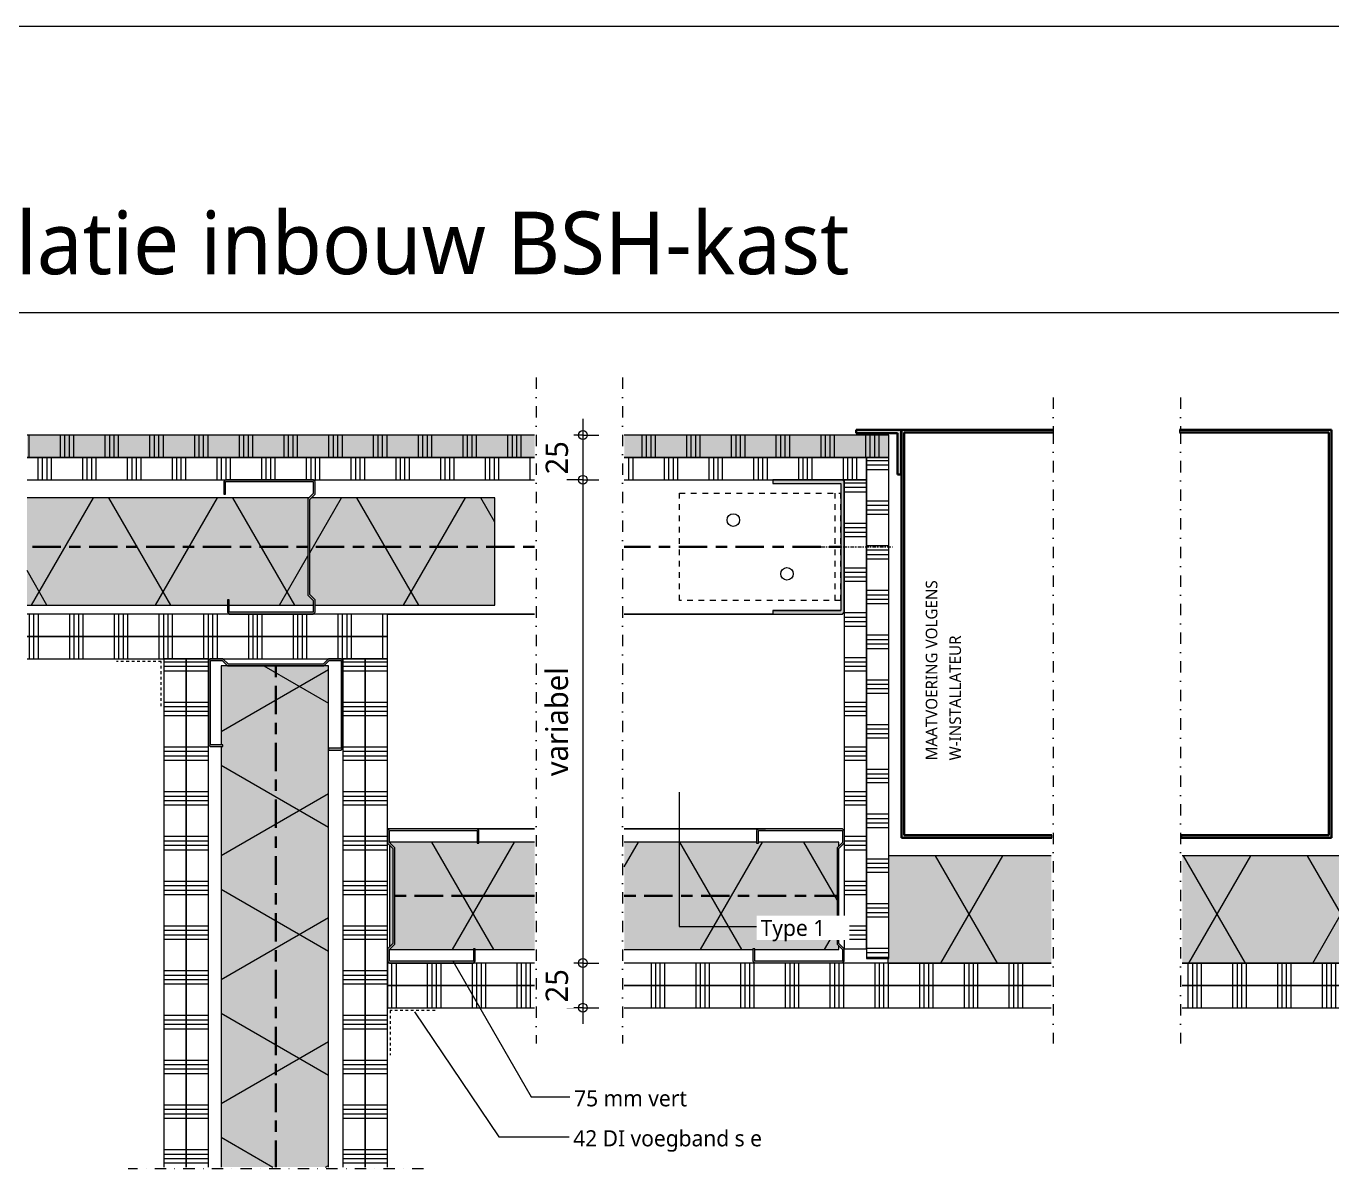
# Model space of a CAD drawing. Header units: millimetres. Extents: x -617 to 12931, y -7813 to -1363.
# Drawn here: x 11667 to 12396, y -2002 to -1363 of the extents above; entities that cross this region are included whole.
import ezdxf

# ---------------------------------------------------------------- set-up
doc = ezdxf.new("R2010")
doc.units = ezdxf.units.MM
for name, pattern in [('Center', [31.75, 6.35, -4.7625, 15.875, -4.7625]), ('Dash', [6.35, 3.175, -3.175]), ('Dash dot', [15.875, 6.35, -4.7625, 0, -4.7625]), ('Streep 1_5', [3, 1.5, -1.5]), ('Streep-stip _ detail', [4, 2, -1, 0, -1])]:
    doc.linetypes.add(name, pattern=pattern)
for name, color, linetype, lineweight in [('A-ANNO-DIMS', 211, 'Continuous', 13), ('A-ANNO-DIMS-5', 211, 'Continuous', 13), ('A-ANNO-IDEN', 131, 'Continuous', 18), ('A-DETL', 90, 'Continuous', 13), ('A-DETL-CNTR', 5, 'Center', 35), ('A-DETL-GENF', 92, 'Continuous', 18), ('A-DETL-MBND', 5, 'Continuous', 25), ('A-DETL-THIN', 151, 'Continuous', 18), ('G-ANNO-TEXT', 231, 'Continuous', 13)]:
    doc.layers.add(name, color=color, linetype=linetype, lineweight=lineweight)
doc.styles.add('Segoe UI_2', font='segoeui.ttf', dxfattribs={"height": 9})
doc.styles.add('Segoe UI_3', font='segoeui.ttf', dxfattribs={"height": 12.5})
doc.styles.add('Segoe UI_6', font='segoeui.ttf', dxfattribs={"height": 35})
doc.styles.add('Segoe UI_7', font='segoeui.ttf', dxfattribs={"height": 6.5})
doc.dimstyles.new('2_5_mm', dxfattribs={"dimscale": 304.8, "dimtxt": 13.092049, "dimasz": 0.016404, "dimexe": 0.029528, "dimexo": 0.0625, "dimgap": 0.014764, "dimtad": 1, "dimdec": 0, "dimzin": 0, "dimdsep": 46, "dimtxsty": 'Segoe UI_3', "dimblk1": 'DOTBLANK', "dimblk2": 'DOTBLANK', "dimsah": 1, "dimcen": 0.09, "dimdle": 0.029528, "dimazin": 0, "dimtfac": 1, "dimtdec": 4, "dimtix": 1, "dimtmove": 0, "dimatfit": 3, "dimfxl": 0.029528, "dimfxlon": 1, "dimtvp": 1, "dimtfill": 1, "dimtolj": 1, "dimtzin": 0, "dimarcsym": 2})
pattern_1 = [(60, (0, 60.8), (-51.962, 30), []), (120, (0, 60.8), (-51.962, -30), [])]

# ---------------------------------------------------------------- blocks, each defined once
blk = doc.blocks.new('42 isolatie - Type 1-3760031-22_1 Principedetails metalstud')
at = {"layer": 'A-DETL-GENF'}
h = blk.add_hatch(color=256, dxfattribs=at)
h.paths.add_polyline_path([(262.78, 0.8), (262.78, 60.8), (160.26, 60.8), (159.26, 59.8), (159.26, 6.8), (162.26, 3.8), (162.26, 0.8), (185.4, 0.8)])
h.paths.add_polyline_path([(159.26, 0.8), (161.26, 0.8), (161.26, 3.39), (158.26, 6.39), (158.26, 60.21), (158.85, 60.8), (1.28, 60.8), (1.28, 0.8), (113.26, 0.8), (113.26, 3.8), (114.26, 3.8), (114.26, 0.8), (158.26, 0.8)])
at = {"layer": 'A-DETL-GENF', "lineweight": 13}
h = blk.add_hatch(dxfattribs=at)
h.set_pattern_fill('FP_1', color=256, style=0, pattern_type=2)
h.set_pattern_definition(pattern_1)
h.paths.add_polyline_path([(262.78, 0.8), (262.78, 60.8), (160.26, 60.8), (159.26, 59.8), (159.26, 6.8), (162.26, 3.8), (162.26, 0.8), (185.4, 0.8)])
h.paths.add_polyline_path([(159.26, 0.8), (161.26, 0.8), (161.26, 3.39), (158.26, 6.39), (158.26, 60.21), (158.85, 60.8), (1.28, 60.8), (1.28, 0.8), (113.26, 0.8), (113.26, 3.8), (114.26, 3.8), (114.26, 0.8), (158.26, 0.8)])
at = {"layer": 'A-DETL-GENF'}
for p, q in [((158.85, 60.8), (1.28, 60.8)), ((158.85, 60.8), (1.28, 60.8)), ((262.78, 60.8), (160.26, 60.8)), ((262.78, 60.8), (160.26, 60.8)), ((262.78, 0.8), (262.78, 60.8)), ((262.78, 0.8), (262.78, 60.8)), ((1.28, 0.8), (113.26, 0.8)), ((1.28, 0.8), (113.26, 0.8)), ((114.26, 0.8), (161.26, 0.8)), ((114.26, 0.8), (161.26, 0.8)), ((162.26, 0.8), (262.78, 0.8)), ((162.26, 0.8), (262.78, 0.8))]:
    blk.add_line(p, q, dxfattribs=at)
blk = doc.blocks.new('42 isolatie - Type 1-3760032-22_1 Principedetails metalstud')
at = {"layer": 'A-DETL-GENF'}
blk.add_hatch(color=256, dxfattribs=at).paths.add_polyline_path([(280.28, -60.8), (280.28, -0.8), (0.28, -0.8), (0.28, -60.8), (44.28, -60.8), (44.28, -59.71), (45.28, -59.71), (45.28, -60.8), (206.91, -60.8)])
at = {"layer": 'A-DETL-GENF', "lineweight": 13}
h = blk.add_hatch(dxfattribs=at)
h.set_pattern_fill('FP_2', color=256, style=0, pattern_type=2)
h.set_pattern_definition([(300, (0, -60.8), (-51.962, -30), []), (240, (0, -60.8), (-51.962, 30), [])])
h.paths.add_polyline_path([(280.28, -60.8), (280.28, -0.8), (0.28, -0.8), (0.28, -60.8), (44.28, -60.8), (44.28, -59.71), (45.28, -59.71), (45.28, -60.8), (206.91, -60.8)])
at = {"layer": 'A-DETL-GENF'}
for p, q in [((280.28, -0.8), (0.28, -0.8)), ((0.28, -0.8), (0.28, -3.3)), ((280.28, -0.8), (0.28, -0.8)), ((0.28, -0.8), (0.28, -3.3)), ((0.28, -3.3), (0.28, -57.13)), ((0.28, -57.13), (0.28, -60.8)), ((0.28, -57.13), (0.28, -60.8)), ((0.28, -60.8), (44.28, -60.8)), ((0.28, -60.8), (44.28, -60.8)), ((45.28, -60.8), (280.28, -60.8)), ((45.28, -60.8), (280.28, -60.8))]:
    blk.add_line(p, q, dxfattribs=at)
blk = doc.blocks.new('42 isolatie - Type 1-3760033-22_1 Principedetails metalstud')
at = {"layer": 'A-DETL-GENF'}
h = blk.add_hatch(color=256, dxfattribs=at)
h.paths.add_polyline_path([(250.45, 0.8), (251.45, 0.8), (251.45, 2.8), (250.45, 3.8), (250.45, 57.63), (251.45, 58.63), (251.45, 60.8), (206.45, 60.8), (206.45, 60.21), (205.45, 60.21), (205.45, 60.8), (131.54, 60.8), (131.54, 0.8), (203.45, 0.8), (203.45, 1.21), (204.45, 1.21), (204.45, 0.8), (216.99, 0.8)])
h.paths.add_polyline_path([(81.38, 0.8), (81.38, 60.8), (50.28, 60.8), (50.28, 60.21), (49.28, 60.21), (49.28, 60.8), (0.28, 60.8), (0.28, 60.63), (3.28, 57.63), (3.28, 3.8), (0.28, 0.8), (47.28, 0.8), (47.28, 1.21), (48.28, 1.21), (48.28, 0.8)])
h.paths.add_polyline_path([(0.28, 2.21), (2.28, 4.21), (2.28, 57.21), (0.28, 59.21), (0.28, 3.8)])
at = {"layer": 'A-DETL-GENF', "lineweight": 13}
h = blk.add_hatch(dxfattribs=at)
h.set_pattern_fill('FP_1', color=256, style=0, pattern_type=2)
h.set_pattern_definition(pattern_1)
h.paths.add_polyline_path([(250.45, 0.8), (251.45, 0.8), (251.45, 2.8), (250.45, 3.8), (250.45, 57.63), (251.45, 58.63), (251.45, 60.8), (206.45, 60.8), (206.45, 60.21), (205.45, 60.21), (205.45, 60.8), (131.54, 60.8), (131.54, 0.8), (203.45, 0.8), (203.45, 1.21), (204.45, 1.21), (204.45, 0.8), (216.99, 0.8)])
h.paths.add_polyline_path([(81.38, 0.8), (81.38, 60.8), (50.28, 60.8), (50.28, 60.21), (49.28, 60.21), (49.28, 60.8), (0.28, 60.8), (0.28, 60.63), (3.28, 57.63), (3.28, 3.8), (0.28, 0.8), (47.28, 0.8), (47.28, 1.21), (48.28, 1.21), (48.28, 0.8)])
h.paths.add_polyline_path([(0.28, 2.21), (2.28, 4.21), (2.28, 57.21), (0.28, 59.21), (0.28, 3.8)])
at = {"layer": 'A-DETL-GENF'}
for p, q in [((49.28, 60.8), (0.28, 60.8)), ((0.28, 60.8), (0.28, 60.63)), ((49.28, 60.8), (0.28, 60.8)), ((0.28, 59.21), (0.28, 2.21)), ((0.28, 59.21), (0.28, 2.21)), ((81.38, 60.8), (50.28, 60.8)), ((81.38, 60.8), (50.28, 60.8)), ((205.45, 60.8), (131.54, 60.8)), ((205.45, 60.8), (131.54, 60.8)), ((251.45, 60.8), (206.45, 60.8)), ((251.45, 60.8), (206.45, 60.8)), ((251.45, 58.63), (251.45, 60.8)), ((251.45, 58.63), (251.45, 60.8)), ((0.28, 0.8), (47.28, 0.8)), ((0.28, 0.8), (47.28, 0.8)), ((48.28, 0.8), (81.38, 0.8)), ((48.28, 0.8), (81.38, 0.8)), ((131.54, 0.8), (203.45, 0.8)), ((131.54, 0.8), (203.45, 0.8)), ((204.45, 0.8), (251.45, 0.8)), ((204.45, 0.8), (251.45, 0.8)), ((251.45, 0.8), (251.45, 2.8)), ((251.45, 0.8), (251.45, 2.8))]:
    blk.add_line(p, q, dxfattribs=at)
blk = doc.blocks.new('42 isolatie - Type 1-3760034-22_1 Principedetails metalstud')
at = {"layer": 'A-DETL-GENF'}
h = blk.add_hatch(color=256, dxfattribs=at)
h.paths.add_polyline_path([(255.28, 0.8), (255.28, 60.8), (164.84, 60.8), (164.84, 0.8), (173.56, 0.8)])
h.paths.add_polyline_path([(91.6, 0.8), (91.6, 60.8), (0.93, 60.8), (0.93, 3.3), (0.28, 3.3), (0.28, 0.8), (56.02, 0.8)])
at = {"layer": 'A-DETL-GENF', "lineweight": 13}
h = blk.add_hatch(dxfattribs=at)
h.set_pattern_fill('FP_1', color=256, style=0, pattern_type=2)
h.set_pattern_definition(pattern_1)
h.paths.add_polyline_path([(255.28, 0.8), (255.28, 60.8), (164.84, 60.8), (164.84, 0.8), (173.56, 0.8)])
h.paths.add_polyline_path([(91.6, 0.8), (91.6, 60.8), (0.93, 60.8), (0.93, 3.3), (0.28, 3.3), (0.28, 0.8), (56.02, 0.8)])
at = {"layer": 'A-DETL-GENF'}
for p, q in [((91.6, 60.8), (0.93, 60.8)), ((91.6, 60.8), (0.93, 60.8)), ((255.28, 60.8), (164.84, 60.8)), ((255.28, 60.8), (164.84, 60.8)), ((255.28, 3.3), (255.28, 60.8)), ((0.28, 3.3), (0.28, 0.8)), ((0.28, 3.3), (0.28, 0.8)), ((0.28, 0.8), (91.6, 0.8)), ((164.84, 0.8), (255.28, 0.8)), ((255.28, 0.8), (255.28, 3.3)), ((255.28, 0.8), (255.28, 3.3))]:
    blk.add_line(p, q, dxfattribs=at)
blk = doc.blocks.new('40  gipsplaat - D12_5-V293-22_1 Principedetails metalstud')
at = {"layer": 'A-DETL-GENF', "lineweight": 13}
h = blk.add_hatch(dxfattribs=at)
h.set_pattern_fill('FP_386', color=256, style=0, pattern_type=2)
h.set_pattern_definition([(270, (12126.49, -1604.148), (25, 1e-15), []), (270, (12123.99, -1604.148), (25, 1e-15), []), (270, (12121.49, -1604.148), (25, 1e-15), []), (270, (12118.99, -1604.148), (25, 1e-15), [])])
h.paths.add_polyline_path([(469.17, 12.5), (185.57, 12.5), (185.57, 0), (469.17, 0)])
h.paths.add_polyline_path([(52.5, 12.5), (0, 12.5), (0, 0), (135.4, 0), (135.4, 12.5)])
at = {"layer": 'A-DETL-GENF'}
for p, q in [((12.5, 12.5), (0, 12.5)), ((0, 12.5), (0, 0)), ((0, 12.5), (0, 0)), ((13.5, 12.5), (12.5, 12.5)), ((13.5, 12.5), (12.5, 12.5)), ((52.5, 12.5), (13.5, 12.5)), ((135.4, 12.5), (52.5, 12.5)), ((135.4, 12.5), (52.5, 12.5)), ((309.19, 12.5), (185.57, 12.5)), ((309.19, 12.5), (185.57, 12.5)), ((348.19, 12.5), (309.19, 12.5)), ((358.19, 12.5), (348.19, 12.5)), ((469.17, 12.5), (358.19, 12.5)), ((469.17, 12.5), (358.19, 12.5)), ((0, 0), (135.4, 0)), ((185.57, 0), (469.17, 0))]:
    blk.add_line(p, q, dxfattribs=at)
blk = doc.blocks.new('40  gipsplaat - stootvast D12_5-V294-22_1 Principedetails metalstud')
at = {"layer": 'A-DETL-GENF'}
h = blk.add_hatch(color=256, dxfattribs=at)
h.paths.add_polyline_path([(481.67, 12.5), (198.07, 12.5), (198.07, 0), (481.67, 0)])
h.paths.add_polyline_path([(12.5, 12.5), (0, 12.5), (0, 0), (147.9, 0), (147.9, 12.5)])
at = {"layer": 'A-DETL-GENF', "lineweight": 13}
h = blk.add_hatch(dxfattribs=at)
h.set_pattern_fill('FP_387', color=256, style=0, pattern_type=2)
h.set_pattern_definition([(270, (12138.99, -1591.648), (25, 1e-15), []), (270, (12136.49, -1591.648), (25, 1e-15), []), (270, (12133.99, -1591.648), (25, 1e-15), []), (270, (12131.49, -1591.648), (25, 1e-15), [])])
h.paths.add_polyline_path([(297.54, 12.5), (198.07, 12.5), (198.07, 0), (481.67, 0), (481.67, 12.5), (415.09, 12.5)])
h.paths.add_polyline_path([(12.5, 12.5), (0, 12.5), (0, 0), (147.9, 0), (147.9, 12.5)])
at = {"layer": 'A-DETL-GENF'}
for p, q in [((12.5, 12.5), (0, 12.5)), ((0, 12.5), (0, 0)), ((0, 12.5), (0, 0)), ((147.9, 12.5), (12.5, 12.5)), ((147.9, 12.5), (12.5, 12.5)), ((481.67, 12.5), (198.07, 12.5)), ((481.67, 12.5), (198.07, 12.5)), ((0, 0), (147.9, 0)), ((0, 0), (147.9, 0)), ((198.07, 0), (481.67, 0)), ((198.07, 0), (481.67, 0))]:
    blk.add_line(p, q, dxfattribs=at)
blk = doc.blocks.new('40  gipsplaat - D12_5-V295-22_1 Principedetails metalstud')
at = {"layer": 'A-DETL-GENF'}
for p, q in [((0, 0), (282.94, 0)), ((356.18, 0), (594.75, 0)), ((644.92, 0), (679.33, 0)), ((679.33, 0), (680.16, 0)), ((679.33, 0), (680.16, 0))]:
    blk.add_line(p, q, dxfattribs=at)
blk = doc.blocks.new('40  gipsplaat - D12_5-V296-22_1 Principedetails metalstud')
at = {"layer": 'A-DETL-GENF'}
for p, q in [((282.94, 12.5), (0, 12.5)), ((594.75, 12.5), (356.18, 12.5)), ((679.33, 12.5), (644.92, 12.5))]:
    blk.add_line(p, q, dxfattribs=at)
blk = doc.blocks.new('22 metalstud profiel - 75 mm vert-V297-22_1 Principedetails metalstud')
at = {"layer": 'A-DETL-GENF'}
blk.add_hatch(color=256, dxfattribs=at).paths.add_polyline_path([(-37.5, 50), (-37.5, 1), (-36.5, 0), (-29.5, 0), (-26.5, 3), (26.5, 3), (29.5, 0), (36.5, 0), (37.5, 1), (37.5, 48), (36.5, 49), (29.5, 49), (29.5, 48), (36.5, 48), (36.5, 1), (29.91, 1), (26.91, 4), (-26.91, 4), (-29.91, 1), (-36.5, 1), (-36.5, 50), (-29.5, 50), (-29.5, 51), (-36.5, 51)])
for p, q in [((-36.5, 51), (-37.5, 50)), ((-29.5, 51), (-36.5, 51)), ((-36.5, 1), (-36.5, 50)), ((-36.5, 50), (-29.5, 50)), ((-29.5, 50), (-29.5, 51)), ((36.5, 49), (29.5, 49)), ((29.5, 49), (29.5, 48)), ((29.5, 48), (36.5, 48)), ((37.5, 48), (36.5, 49)), ((36.5, 48), (36.5, 1)), ((37.5, 1), (37.5, 48)), ((-37.5, 1), (-36.5, 0)), ((-29.91, 1), (-36.5, 1)), ((-36.5, 0), (-29.5, 0)), ((-26.91, 4), (-29.91, 1)), ((-29.5, 0), (-26.5, 3)), ((26.91, 4), (-26.91, 4)), ((-26.5, 3), (26.5, 3)), ((26.5, 3), (29.5, 0)), ((29.91, 1), (26.91, 4)), ((36.5, 1), (29.91, 1)), ((36.5, 0), (37.5, 1))]:
    blk.add_line(p, q, dxfattribs=at)
blk = doc.blocks.new('40  gipsplaat - D12_5-2957556-22_1 Principedetails metalstud')
at = {"layer": 'A-DETL-GENF', "lineweight": 13}
h = blk.add_hatch(dxfattribs=at)
h.set_pattern_fill('FP_390', color=256, style=0, pattern_type=2)
h.set_pattern_definition([(90, (-1626.648, -12123.99), (-25, 1e-15), []), (90, (-1629.148, -12123.99), (-25, 1e-15), []), (90, (-1631.648, -12123.99), (-25, 1e-15), []), (90, (-1634.148, -12123.99), (-25, 1e-15), [])])
h.paths.add_polyline_path([(262, 12.5), (0, 12.5), (0, 0), (262, 0)])
at = {"layer": 'A-DETL-GENF'}
for p, q in [((262, 12.5), (0, 12.5)), ((0, 12.5), (0, 0)), ((0, 12.5), (0, 0)), ((262, 0), (262, 12.5)), ((262, 0), (262, 12.5)), ((0, 0), (1, 0)), ((0, 0), (1, 0)), ((1, 0), (74, 0)), ((74, 0), (262, 0)), ((74, 0), (262, 0))]:
    blk.add_line(p, q, dxfattribs=at)
blk = doc.blocks.new('40  gipsplaat - D12_5-2957557-22_1 Principedetails metalstud')
at = {"layer": 'A-DETL-GENF', "lineweight": 13}
h = blk.add_hatch(dxfattribs=at)
h.set_pattern_fill('FP_391', color=256, style=0, pattern_type=2)
h.set_pattern_definition([(90, (-1614.148, -12136.49), (-25, 1e-15), []), (90, (-1616.648, -12136.49), (-25, 1e-15), []), (90, (-1619.148, -12136.49), (-25, 1e-15), []), (90, (-1621.648, -12136.49), (-25, 1e-15), [])])
h.paths.add_polyline_path([(280, 12.5), (0, 12.5), (0, 0), (280, 0)])
at = {"layer": 'A-DETL-GENF'}
for p, q in [((280, 12.5), (0, 12.5)), ((0, 12.5), (0, 0)), ((280, 12.5), (0, 12.5)), ((0, 12.5), (0, 0)), ((280, 0), (280, 12.5)), ((280, 0), (280, 12.5)), ((0, 0), (280, 0)), ((0, 0), (280, 0))]:
    blk.add_line(p, q, dxfattribs=at)
blk = doc.blocks.new('40  gipsplaat - D12_5-V301-22_1 Principedetails metalstud')
at = {"layer": 'A-DETL-GENF', "lineweight": 13}
h = blk.add_hatch(dxfattribs=at)
h.set_pattern_fill('FP_394', color=256, style=0, pattern_type=2)
h.set_pattern_definition([(90, (-11858.82, 1899.148), (-25, 1e-15), []), (90, (-11856.32, 1899.148), (-25, 1e-15), []), (90, (-11853.82, 1899.148), (-25, 1e-15), []), (90, (-11851.32, 1899.148), (-25, 1e-15), [])])
h.paths.add_polyline_path([(796.02, -12.5), (796.02, 0), (444.08, 0), (444.08, -12.5), (570.34, -12.5)])
h.paths.add_polyline_path([(370.83, -12.5), (370.83, 0), (132.27, 0), (132.27, -12.5), (335.26, -12.5)])
h.paths.add_polyline_path([(82.1, -12.5), (82.1, 0), (0, 0), (0, -12.5)])
at = {"layer": 'A-DETL-GENF'}
for p, q in [((82.1, 0), (0, 0)), ((0, 0), (0, -12.5)), ((0, 0), (0, -12.5)), ((370.83, 0), (132.27, 0)), ((796.02, 0), (444.08, 0)), ((0, -12.5), (82.1, -12.5)), ((0, -12.5), (82.1, -12.5)), ((132.27, -12.5), (370.83, -12.5)), ((132.27, -12.5), (370.83, -12.5)), ((444.08, -12.5), (796.02, -12.5)), ((444.08, -12.5), (796.02, -12.5))]:
    blk.add_line(p, q, dxfattribs=at)
blk = doc.blocks.new('40  gipsplaat - D12_5-V302-22_1 Principedetails metalstud')
at = {"layer": 'A-DETL-GENF', "lineweight": 13}
h = blk.add_hatch(dxfattribs=at)
h.set_pattern_fill('FP_395', color=256, style=0, pattern_type=2)
h.set_pattern_definition([(90, (-11858.82, 1886.648), (-25, 1e-15), []), (90, (-11856.32, 1886.648), (-25, 1e-15), []), (90, (-11853.82, 1886.648), (-25, 1e-15), []), (90, (-11851.32, 1886.648), (-25, 1e-15), [])])
h.paths.add_polyline_path([(796.02, -12.5), (796.02, 0), (444.08, 0), (444.08, -12.5), (570.34, -12.5)])
h.paths.add_polyline_path([(370.83, -12.5), (370.83, 0), (132.27, 0), (132.27, -12.5), (335.26, -12.5)])
h.paths.add_polyline_path([(82.1, -12.5), (82.1, 0), (0, 0), (0, -12.5), (49, -12.5)])
at = {"layer": 'A-DETL-GENF'}
for p, q in [((1, 0), (0, 0)), ((0, 0), (0, -12.5)), ((1, 0), (0, 0)), ((40, 0), (1, 0)), ((48, 0), (40, 0)), ((82.1, 0), (48, 0)), ((82.1, 0), (48, 0)), ((370.83, 0), (132.27, 0)), ((370.83, 0), (132.27, 0)), ((796.02, 0), (444.08, 0)), ((796.02, 0), (444.08, 0)), ((0, -12.5), (82.1, -12.5)), ((0, -12.5), (82.1, -12.5)), ((132.27, -12.5), (370.83, -12.5)), ((132.27, -12.5), (370.83, -12.5)), ((444.08, -12.5), (796.02, -12.5)), ((444.08, -12.5), (796.02, -12.5))]:
    blk.add_line(p, q, dxfattribs=at)
blk = doc.blocks.new('40  gipsplaat - D12_5-V303-22_1 Principedetails metalstud')
at = {"layer": 'A-DETL-GENF', "lineweight": 13}
h = blk.add_hatch(dxfattribs=at)
h.set_pattern_fill('FP_396', color=256, style=0, pattern_type=2)
h.set_pattern_definition([(270, (11858.82, -1704.148), (25, 1e-15), []), (270, (11856.32, -1704.148), (25, 1e-15), []), (270, (11853.82, -1704.148), (25, 1e-15), []), (270, (11851.32, -1704.148), (25, 1e-15), [])])
h.paths.add_polyline_path([(100, 12.5), (0, 12.5), (0, 0), (201.5, 0), (201.5, 12.5), (112.5, 12.5)])
at = {"layer": 'A-DETL-GENF'}
for p, q in [((25, 12.5), (0, 12.5)), ((0, 12.5), (0, 0)), ((0, 12.5), (0, 0)), ((26, 12.5), (25, 12.5)), ((26, 12.5), (25, 12.5)), ((33, 12.5), (26, 12.5)), ((92, 12.5), (33, 12.5)), ((92, 12.5), (33, 12.5)), ((99, 12.5), (92, 12.5)), ((100, 12.5), (99, 12.5)), ((100, 12.5), (99, 12.5)), ((125, 12.5), (100, 12.5)), ((201.5, 12.5), (125, 12.5)), ((201.5, 12.5), (125, 12.5)), ((0, 0), (201.5, 0))]:
    blk.add_line(p, q, dxfattribs=at)
blk = doc.blocks.new('40  gipsplaat - D12_5-V304-22_1 Principedetails metalstud')
at = {"layer": 'A-DETL-GENF', "lineweight": 13}
h = blk.add_hatch(dxfattribs=at)
h.set_pattern_fill('FP_397', color=256, style=0, pattern_type=2)
h.set_pattern_definition([(270, (11858.82, -1691.648), (25, 1e-15), []), (270, (11856.32, -1691.648), (25, 1e-15), []), (270, (11853.82, -1691.648), (25, 1e-15), []), (270, (11851.32, -1691.648), (25, 1e-15), [])])
h.paths.add_polyline_path([(0, 12.5), (0, 0), (201.5, 0), (201.5, 12.5), (17.37, 12.5)])
at = {"layer": 'A-DETL-GENF'}
for p, q in [((201.5, 12.5), (0, 12.5)), ((0, 12.5), (0, 0)), ((201.5, 12.5), (0, 12.5)), ((0, 12.5), (0, 0)), ((0, 0), (41.52, 0)), ((0, 0), (41.52, 0)), ((41.52, 0), (80.52, 0)), ((80.52, 0), (88.52, 0)), ((88.52, 0), (201.5, 0)), ((88.52, 0), (201.5, 0))]:
    blk.add_line(p, q, dxfattribs=at)
blk = doc.blocks.new('22 metalstud profiel - 75 mm vert-4394541-22_1 Principedetails metalstud')
at = {"layer": 'A-DETL-GENF'}
blk.add_hatch(color=256, dxfattribs=at).paths.add_polyline_path([(29.5, 0), (26.5, -3), (-26.5, -3), (-29.5, 0), (-36.5, 0), (-37.5, -1), (-37.5, -50), (-36.5, -51), (-29.5, -51), (-29.5, -50), (-36.5, -50), (-36.5, -1), (-29.91, -1), (-26.91, -4), (26.91, -4), (29.91, -1), (36.5, -1), (36.5, -48), (29.5, -48), (29.5, -49), (36.5, -49), (37.5, -48), (37.5, -1), (36.5, 0)])
for p, q in [((-36.5, 0), (-37.5, -1)), ((-29.5, 0), (-36.5, 0)), ((-26.5, -3), (-29.5, 0)), ((29.5, 0), (26.5, -3)), ((36.5, 0), (29.5, 0)), ((37.5, -1), (36.5, 0)), ((-37.5, -1), (-37.5, -50)), ((-36.5, -50), (-36.5, -1)), ((-36.5, -1), (-29.91, -1)), ((-29.91, -1), (-26.91, -4)), ((-26.91, -4), (26.91, -4)), ((26.5, -3), (-26.5, -3)), ((26.91, -4), (29.91, -1)), ((29.91, -1), (36.5, -1)), ((36.5, -1), (36.5, -48)), ((37.5, -48), (37.5, -1)), ((-37.5, -50), (-36.5, -51)), ((-29.5, -50), (-36.5, -50)), ((-36.5, -51), (-29.5, -51)), ((-29.5, -51), (-29.5, -50)), ((36.5, -48), (29.5, -48)), ((29.5, -48), (29.5, -49)), ((29.5, -49), (36.5, -49)), ((36.5, -49), (37.5, -48))]:
    blk.add_line(p, q, dxfattribs=at)
blk = doc.blocks.new('00 afbreeklijn 1 s l - Type 1-2120615-22_1 Principedetails metalstud')
at = {"layer": 'A-DETL-GENF', "linetype": 'Dash dot'}
for p, q in [((352.12, 48.17), (-20, 48.17)), ((352.12, 0), (-20, 0))]:
    blk.add_line(p, q, dxfattribs=at)
blk = doc.blocks.new('22 verzwaard metalstud profiel - 75 mm-V272-22_1 Principedetails metalstud')
at = {"layer": 'A-DETL-GENF'}
blk.add_hatch(color=256, dxfattribs=at).paths.add_polyline_path([(37.5, -40), (37.5, -1), (36.5, 0), (-36.5, 0), (-37.5, -1), (-37.5, -40), (-35.5, -40), (-35.5, -2), (35.5, -2), (35.5, -40)])
for p, q in [((-36.5, 0), (-37.5, -1)), ((-37.5, -1), (-36.5, 0)), ((36.5, 0), (-36.5, 0)), ((36.5, 0), (-36.5, 0)), ((37.5, -1), (36.5, 0)), ((-37.5, -1), (-37.5, -40)), ((-37.5, -40), (-37.5, -1)), ((-35.5, -2), (35.5, -2)), ((-35.5, -40), (-35.5, -2)), ((-35.5, -40), (-35.5, -2)), ((-35.5, -2), (35.5, -2)), ((35.5, -2), (35.5, -40)), ((35.5, -40), (35.5, -2)), ((37.5, -1), (36.5, 0)), ((37.5, -40), (37.5, -1)), ((37.5, -40), (37.5, -1)), ((-37.5, -40), (-35.5, -40)), ((-37.5, -40), (-35.5, -40)), ((35.5, -40), (37.5, -40)), ((35.5, -40), (37.5, -40))]:
    blk.add_line(p, q, dxfattribs=at)
blk = doc.blocks.new('40  gipsplaat - D12_5-2957559-22_1 Principedetails metalstud')
at = {"layer": 'A-DETL-GENF', "lineweight": 13}
h = blk.add_hatch(dxfattribs=at)
h.set_pattern_fill('FP_398', color=256, style=0, pattern_type=2)
h.set_pattern_definition([(90, (-1726.648, -11868.82), (-25, 1e-15), []), (90, (-1729.148, -11868.82), (-25, 1e-15), []), (90, (-1731.648, -11868.82), (-25, 1e-15), []), (90, (-1734.148, -11868.82), (-25, 1e-15), [])])
h.paths.add_polyline_path([(284, -12.5), (284, 0), (0, 0), (0, -12.5), (210.63, -12.5)])
at = {"layer": 'A-DETL-GENF'}
for p, q in [((96, 0), (0, 0)), ((0, 0), (0, -12.5)), ((96, 0), (0, 0)), ((0, 0), (0, -12.5)), ((103, 0), (96, 0)), ((162, 0), (103, 0)), ((162, 0), (103, 0)), ((169, 0), (162, 0)), ((284, 0), (169, 0)), ((284, 0), (169, 0)), ((0, -12.5), (284, -12.5))]:
    blk.add_line(p, q, dxfattribs=at)
blk = doc.blocks.new('40  gipsplaat - D12_5-V305-22_1 Principedetails metalstud')
at = {"layer": 'A-DETL-GENF', "lineweight": 13}
h = blk.add_hatch(dxfattribs=at)
h.set_pattern_fill('FP_399', color=256, style=0, pattern_type=2)
h.set_pattern_definition([(90, (-1726.648, -11856.32), (-25, 1e-15), []), (90, (-1729.148, -11856.32), (-25, 1e-15), []), (90, (-1731.648, -11856.32), (-25, 1e-15), []), (90, (-1734.148, -11856.32), (-25, 1e-15), [])])
h.paths.add_polyline_path([(284, -12.5), (284, 0), (0, 0), (0, -12.5), (210.63, -12.5)])
at = {"layer": 'A-DETL-GENF'}
for p, q in [((284, 0), (0, 0)), ((0, 0), (0, -12.5)), ((284, 0), (0, 0)), ((0, 0), (0, -12.5)), ((0, -12.5), (1, -12.5)), ((0, -12.5), (1, -12.5)), ((1, -12.5), (40, -12.5)), ((40, -12.5), (50, -12.5)), ((50, -12.5), (284, -12.5)), ((50, -12.5), (284, -12.5))]:
    blk.add_line(p, q, dxfattribs=at)
blk = doc.blocks.new('40  gipsplaat - D12_5-V306-22_1 Principedetails metalstud')
at = {"layer": 'A-DETL-GENF', "lineweight": 13}
h = blk.add_hatch(dxfattribs=at)
h.set_pattern_fill('FP_400', color=256, style=0, pattern_type=2)
h.set_pattern_definition([(90, (-1726.648, -11768.82), (-25, 1e-15), []), (90, (-1729.148, -11768.82), (-25, 1e-15), []), (90, (-1731.648, -11768.82), (-25, 1e-15), []), (90, (-1734.148, -11768.82), (-25, 1e-15), [])])
h.paths.add_polyline_path([(284, -12.5), (284, 0), (0, 0), (0, -12.5), (210.63, -12.5)])
at = {"layer": 'A-DETL-GENF'}
for p, q in [((1, 0), (0, 0)), ((0, 0), (0, -12.5)), ((1, 0), (0, 0)), ((0, 0), (0, -12.5)), ((40, 0), (1, 0)), ((48, 0), (40, 0)), ((284, 0), (48, 0)), ((284, 0), (48, 0)), ((0, -12.5), (284, -12.5))]:
    blk.add_line(p, q, dxfattribs=at)
blk = doc.blocks.new('40  gipsplaat - D12_5-V307-22_1 Principedetails metalstud')
at = {"layer": 'A-DETL-GENF', "lineweight": 13}
h = blk.add_hatch(dxfattribs=at)
h.set_pattern_fill('FP_401', color=256, style=0, pattern_type=2)
h.set_pattern_definition([(90, (-1726.648, -11756.32), (-25, 1e-15), []), (90, (-1729.148, -11756.32), (-25, 1e-15), []), (90, (-1731.648, -11756.32), (-25, 1e-15), []), (90, (-1734.148, -11756.32), (-25, 1e-15), [])])
h.paths.add_polyline_path([(284, 0), (0, 0), (0, -12.5), (284, -12.5)])
at = {"layer": 'A-DETL-GENF'}
for p, q in [((284, 0), (0, 0)), ((0, 0), (0, -12.5)), ((284, 0), (0, 0)), ((0, 0), (0, -12.5)), ((0, -12.5), (284, -12.5)), ((0, -12.5), (284, -12.5))]:
    blk.add_line(p, q, dxfattribs=at)
blk = doc.blocks.new('22 metalstud profiel - 75 mm vert-4394546-22_1 Principedetails metalstud')
at = {"layer": 'A-DETL-GENF'}
blk.add_hatch(color=256, dxfattribs=at).paths.add_polyline_path([(-37.5, 50), (-37.5, 1), (-36.5, 0), (-29.5, 0), (-26.5, 3), (26.5, 3), (29.5, 0), (36.5, 0), (37.5, 1), (37.5, 48), (36.5, 49), (29.5, 49), (29.5, 48), (36.5, 48), (36.5, 1), (29.91, 1), (26.91, 4), (-26.91, 4), (-29.91, 1), (-36.5, 1), (-36.5, 50), (-29.5, 50), (-29.5, 51), (-36.5, 51)])
for p, q in [((-36.5, 51), (-37.5, 50)), ((-37.5, 50), (-37.5, 1)), ((-29.5, 51), (-36.5, 51)), ((-36.5, 1), (-36.5, 50)), ((-36.5, 50), (-29.5, 50)), ((-29.5, 50), (-29.5, 51)), ((36.5, 49), (29.5, 49)), ((29.5, 49), (29.5, 48)), ((29.5, 48), (36.5, 48)), ((37.5, 48), (36.5, 49)), ((36.5, 48), (36.5, 1)), ((37.5, 1), (37.5, 48)), ((-37.5, 1), (-36.5, 0)), ((-29.91, 1), (-36.5, 1)), ((-36.5, 0), (-29.5, 0)), ((-26.91, 4), (-29.91, 1)), ((-29.5, 0), (-26.5, 3)), ((26.91, 4), (-26.91, 4)), ((-26.5, 3), (26.5, 3)), ((26.5, 3), (29.5, 0)), ((29.91, 1), (26.91, 4)), ((29.5, 0), (36.5, 0)), ((36.5, 1), (29.91, 1)), ((36.5, 0), (37.5, 1))]:
    blk.add_line(p, q, dxfattribs=at)
blk = doc.blocks.new('00 afbreeklijn 1 s l - Type 1-2338418-22_1 Principedetails metalstud')
at = {"layer": 'A-DETL-GENF', "linetype": 'Dash dot'}
blk.add_line((145, 0), (-20, 0), dxfattribs=at)
blk = doc.blocks.new('30 L-anker plat a e - 90x60-4462557-22_1 Principedetails metalstud')
at = {"layer": 'A-DETL-GENF', "linetype": 'Streep-stip _ detail', "lineweight": 13}
blk.add_line((5, -15), (5, 30), dxfattribs=at)
at = {"layer": 'A-DETL-GENF', "linetype": 'Dash'}
for p, q in [((-25, -90), (-25, 0)), ((35, 0), (-25, 0)), ((35, 0), (35, -90)), ((35, -3), (-25, -3)), ((35, -90), (-25, -90))]:
    blk.add_line(p, q, dxfattribs=at)
at = {"layer": 'A-DETL-GENF', "lineweight": 13}
for centre in [(20, -30), (-10, -60)]:
    blk.add_circle(centre, 3.5, dxfattribs=at)
blk = doc.blocks.new('42 voegband - 42 DI voegband s e-2057820-22_1 Principedetails metalstud')
at = {"layer": 'A-DETL-GENF', "linetype": 'Streep 1_5'}
for p, q in [((-1.5, -1.5), (-26.5, -1.5)), ((-1.5, -26.5), (-1.5, -1.5))]:
    blk.add_line(p, q, dxfattribs=at)
blk = doc.blocks.new('00 afbreeklijn 1 s l - Type 1-2120758-22_1 Principedetails metalstud')
at = {"layer": 'A-DETL-GENF', "linetype": 'Dash dot'}
for p, q in [((321.5, 0), (-20, 0)), ((341, 0), (322.99, 0)), ((321.5, -71.25), (-20, -71.25)), ((341, -71.25), (322.99, -71.25))]:
    blk.add_line(p, q, dxfattribs=at)
blk = doc.blocks.new('DIMBLOCK172-22_1 Principedetails metalstud')
at = {"layer": 'A-ANNO-DIMS-5'}
for p, q in [((11977.92, -1582.65), (11977.92, -1616.65)), ((11977.92, -1591.65), (11968.92, -1591.65)), ((11977.92, -1591.65), (11986.92, -1591.65)), ((11977.92, -1616.65), (11968.92, -1616.65)), ((11977.92, -1616.65), (11986.92, -1616.65))]:
    blk.add_line(p, q, dxfattribs=at)
for centre in [(11977.92, -1591.65), (11977.92, -1616.65)]:
    blk.add_circle(centre, 2.5, dxfattribs=at)
at = {"layer": 'A-ANNO-DIMS-5', "color": 0, "insert": (11957.11, -1613.67), "char_height": 12.5, "width": 22.8516, "attachment_point": 1, "rotation": 90, "line_spacing_factor": 1.142579, "style": 'Segoe UI_3', "bg_fill": 3, "box_fill_scale": 1.25, "bg_fill_color": 9, "bg_fill_true_color": 13158600, "bg_fill_transparency": 0}
blk.add_mtext('25', dxfattribs=at)
blk = doc.blocks.new('_DotBlank')
at = {"color": 0, "linetype": 'ByBlock', "lineweight": -2}
blk.add_line((-0.5, 0), (-1, 0), dxfattribs=at)
blk.add_circle((0, 0), 0.5, dxfattribs=at)
blk = doc.blocks.new('DIMBLOCK173-22_1 Principedetails metalstud')
at = {"layer": 'A-ANNO-DIMS-5'}
for p, q in [((11977.92, -1616.65), (11968.92, -1616.65)), ((11977.92, -1616.65), (11977.92, -1886.65)), ((11977.92, -1616.65), (11986.92, -1616.65)), ((11977.92, -1886.65), (11968.92, -1886.65)), ((11977.92, -1886.65), (11986.92, -1886.65))]:
    blk.add_line(p, q, dxfattribs=at)
for centre in [(11977.92, -1616.65), (11977.92, -1886.65)]:
    blk.add_circle(centre, 2.5, dxfattribs=at)
at = {"layer": 'A-ANNO-DIMS-5', "color": 0, "insert": (11957.11, -1782.24), "char_height": 12.5, "width": 73.4107, "attachment_point": 1, "rotation": 90, "line_spacing_factor": 1.142579, "style": 'Segoe UI_3', "bg_fill": 3, "box_fill_scale": 1.25, "bg_fill_color": 9, "bg_fill_true_color": 13158600, "bg_fill_transparency": 0}
blk.add_mtext('variabel', dxfattribs=at)
blk = doc.blocks.new('DIMBLOCK174-22_1 Principedetails metalstud')
at = {"layer": 'A-ANNO-DIMS-5'}
for p, q in [((11977.92, -1886.65), (11968.92, -1886.65)), ((11977.92, -1886.65), (11977.92, -1920.65)), ((11977.92, -1886.65), (11986.92, -1886.65)), ((11977.92, -1911.65), (11968.92, -1911.65)), ((11977.92, -1911.65), (11986.92, -1911.65))]:
    blk.add_line(p, q, dxfattribs=at)
for centre in [(11977.92, -1886.65), (11977.92, -1911.65)]:
    blk.add_circle(centre, 2.5, dxfattribs=at)
at = {"layer": 'A-ANNO-DIMS-5', "color": 0, "insert": (11957.11, -1908.67), "char_height": 12.5, "width": 22.8516, "attachment_point": 1, "rotation": 90, "line_spacing_factor": 1.142579, "style": 'Segoe UI_3', "bg_fill": 3, "box_fill_scale": 1.25, "bg_fill_color": 9, "bg_fill_true_color": 13158600, "bg_fill_transparency": 0}
blk.add_mtext('25', dxfattribs=at)

msp = doc.modelspace()

# ---------------------------------------------------------------- hatches: boundary and pattern name
at = {"layer": 'A-DETL-GENF'}
for points in [[(12153.72, -1613.65), (12155.72, -1613.65), (12155.72, -1588.65), (12130.72, -1588.65), (12130.72, -1590.65), (12153.72, -1590.65)], [(12239.97, -1816.65), (12239.97, -1815.15), (12157.49, -1815.15), (12157.49, -1590.15), (12240.99, -1590.15), (12240.99, -1588.65), (12155.99, -1588.65), (12155.99, -1816.65), (12204.08, -1816.65)], [(12312.35, -1816.65), (12396.34, -1816.65), (12396.34, -1588.65), (12311.34, -1588.65), (12311.34, -1590.15), (12394.84, -1590.15), (12394.84, -1815.15), (12312.35, -1815.15)]]:
    msp.add_hatch(color=7, dxfattribs=at).paths.add_polyline_path(points)

# ---------------------------------------------------------------- linework, layer by layer
at = {"layer": 'A-ANNO-IDEN'}
for p, q in [((12031.77, -1791.19), (12031.77, -1866.2)), ((12031.77, -1866.2), (12075.33, -1866.2)), ((11905.4, -1885.76), (11949.03, -1961.43)), ((11883.84, -1913.85), (11930.98, -1983.77)), ((11949.03, -1961.43), (11971.1, -1961.43)), ((11930.98, -1983.77), (11970.6, -1983.77))]:
    msp.add_line(p, q, dxfattribs=at)
at = {"layer": 'A-DETL', "lineweight": 18}
for p, q in [((8730.71, -1363.15), (12930.71, -1363.15)), ((10880.71, -1523.15), (12880.71, -1523.15))]:
    msp.add_line(p, q, dxfattribs=at)
at = {"layer": 'A-DETL', "lineweight": 35}
for p, q in [((12155.72, -1588.65), (12130.72, -1588.65)), ((12130.72, -1588.65), (12130.72, -1590.65)), ((12155.72, -1613.65), (12155.72, -1588.65)), ((12155.99, -1588.65), (12155.99, -1816.65)), ((12240.99, -1588.65), (12155.99, -1588.65)), ((12157.49, -1815.15), (12157.49, -1590.15)), ((12157.49, -1590.15), (12240.99, -1590.15)), ((12396.34, -1588.65), (12311.34, -1588.65)), ((12311.34, -1590.15), (12394.84, -1590.15)), ((12394.84, -1590.15), (12394.84, -1815.15)), ((12396.34, -1816.65), (12396.34, -1588.65)), ((12130.72, -1590.65), (12153.72, -1590.65)), ((12153.72, -1590.65), (12153.72, -1613.65)), ((12153.72, -1613.65), (12155.72, -1613.65)), ((12155.99, -1816.65), (12239.97, -1816.65)), ((12239.97, -1815.15), (12157.49, -1815.15)), ((12394.84, -1815.15), (12312.35, -1815.15)), ((12312.35, -1816.65), (12396.34, -1816.65))]:
    msp.add_line(p, q, dxfattribs=at)
at = {"layer": 'A-DETL-CNTR'}
for p, q in [((11824.3, -1654.15), (11667.32, -1654.15)), ((11950.92, -1654.15), (11825.3, -1654.15)), ((12121.99, -1654.15), (12001.09, -1654.15)), ((11806.32, -1720.65), (11806.32, -2000.65)), ((11872.82, -1849.15), (11950.92, -1849.15)), ((11909.67, -1849.15), (11950.92, -1849.15)), ((12001.09, -1849.15), (12120.99, -1849.15)), ((12001.09, -1849.15), (12115.99, -1849.15))]:
    msp.add_line(p, q, dxfattribs=at)
at = {"layer": 'A-DETL-MBND'}
for p, q in [((11950.92, -1691.65), (11868.82, -1691.65)), ((12083.99, -1691.65), (12001.09, -1691.65)), ((11869.82, -1811.65), (11868.82, -1811.65)), ((11950.92, -1811.65), (11918.82, -1811.65)), ((12079.99, -1811.65), (12001.09, -1811.65))]:
    msp.add_line(p, q, dxfattribs=at)
at = {"layer": 'A-DETL-THIN'}
for p, q in [((12240.99, -1590.15), (12240.99, -1588.65)), ((12311.34, -1588.65), (12311.34, -1590.15)), ((12239.97, -1816.65), (12239.97, -1815.15)), ((12312.35, -1815.15), (12312.35, -1816.65))]:
    msp.add_line(p, q, dxfattribs=at)

# ---------------------------------------------------------------- block references
at = {"layer": 'A-DETL-GENF', "linetype": 'Dash dot'}
for name, p, rotation in [('00 afbreeklijn 1 s l - Type 1-2120615-22_1 Principedetails metalstud', (12000.09, -1911.65), 89.99999999999984), ('00 afbreeklijn 1 s l - Type 1-2120758-22_1 Principedetails metalstud', (12240.66, -1911.65), 89.99999999999987)]:
    msp.add_blockref(name, p, dxfattribs=dict(at, rotation=rotation))
at = {"layer": 'A-DETL-GENF'}
for name, p, rotation in [('40  gipsplaat - stootvast D12_5-V294-22_1 Principedetails metalstud', (12148.99, -1591.65), 180), ('40  gipsplaat - D12_5-V293-22_1 Principedetails metalstud', (12136.49, -1604.15), 180), ('40  gipsplaat - D12_5-2957557-22_1 Principedetails metalstud', (12136.49, -1604.15), 270), ('22 metalstud profiel - 75 mm vert-4394541-22_1 Principedetails metalstud', (11828.3, -1654.15), 269.9999999999998), ('22 verzwaard metalstud profiel - 75 mm-V272-22_1 Principedetails metalstud', (12123.99, -1654.15), 269.9999999999999), ('40  gipsplaat - D12_5-2957556-22_1 Principedetails metalstud', (12123.99, -1616.65), 270), ('40  gipsplaat - D12_5-V304-22_1 Principedetails metalstud', (11868.82, -1691.65), 180), ('40  gipsplaat - D12_5-V303-22_1 Principedetails metalstud', (11868.82, -1704.15), 180), ('40  gipsplaat - D12_5-V307-22_1 Principedetails metalstud', (11756.32, -1716.65), 270), ('40  gipsplaat - D12_5-V306-22_1 Principedetails metalstud', (11768.82, -1716.65), 270), ('22 metalstud profiel - 75 mm vert-4394546-22_1 Principedetails metalstud', (11806.32, -1716.65), 180), ('42 isolatie - Type 1-3760032-22_1 Principedetails metalstud', (11836.53, -1720.37), 269.9999999999999), ('40  gipsplaat - D12_5-V305-22_1 Principedetails metalstud', (11856.32, -1716.65), 270), ('40  gipsplaat - D12_5-2957559-22_1 Principedetails metalstud', (11868.82, -1716.65), 270), ('22 metalstud profiel - 75 mm vert-4394546-22_1 Principedetails metalstud', (11868.82, -1849.15), 270.0000000000002), ('22 metalstud profiel - 75 mm vert-V297-22_1 Principedetails metalstud', (12123.99, -1849.15), 90.00000000000244), ('40  gipsplaat - D12_5-V295-22_1 Principedetails metalstud', (12595.84, -1899.15), 180), ('40  gipsplaat - D12_5-V296-22_1 Principedetails metalstud', (12595.84, -1886.65), 180)]:
    msp.add_blockref(name, p, dxfattribs=dict(at, rotation=rotation))
for name, p in [('42 isolatie - Type 1-3760031-22_1 Principedetails metalstud', (11666.04, -1687.45)), ('42 isolatie - Type 1-3760033-22_1 Principedetails metalstud', (11869.54, -1879.86)), ('42 isolatie - Type 1-3760034-22_1 Principedetails metalstud', (12148.06, -1887.45)), ('40  gipsplaat - D12_5-V302-22_1 Principedetails metalstud', (11868.82, -1886.65)), ('40  gipsplaat - D12_5-V301-22_1 Principedetails metalstud', (11868.82, -1899.15))]:
    msp.add_blockref(name, p, dxfattribs=at)
at = {"layer": 'A-DETL-GENF', "linetype": 'Streep-stip _ detail', "lineweight": 13, "rotation": 269.9999999999995}
msp.add_blockref('30 L-anker plat a e - 90x60-4462557-22_1 Principedetails metalstud', (12121.99, -1649.15), dxfattribs=at)
at = {"layer": 'A-DETL-GENF', "linetype": 'Streep 1_5'}
msp.add_blockref('42 voegband - 42 DI voegband s e-2057820-22_1 Principedetails metalstud', (11743.82, -1716.65), dxfattribs=at)
at = {"layer": 'A-DETL-GENF', "linetype": 'Streep 1_5', "rotation": 89.99999999999991}
msp.add_blockref('42 voegband - 42 DI voegband s e-2057820-22_1 Principedetails metalstud', (11868.82, -1911.65), dxfattribs=at)
at = {"layer": 'A-DETL-GENF', "linetype": 'Dash dot'}
msp.add_blockref('00 afbreeklijn 1 s l - Type 1-2338418-22_1 Principedetails metalstud', (11743.82, -2001.65), dxfattribs=at)

# ---------------------------------------------------------------- texts
at = {"layer": 'G-ANNO-TEXT', "color": 7, "insert": (11143.12, -1466.78), "char_height": 35, "width": 1234.9996, "attachment_point": 1, "style": 'Segoe UI_6'}
msp.add_mtext('gipskartonwand met isolatie inbouw BSH-kast', dxfattribs=at)
at = {"layer": 'G-ANNO-TEXT', "color": 7, "char_height": 6.5, "attachment_point": 1, "rotation": 90, "style": 'Segoe UI_7'}
for s, insert, width in [('MAATVOERING VOLGENS', (12169.51, -1773.41), 134.2827), ('W-INSTALLATEUR', (12182.74, -1773.41), 92.9958)]:
    msp.add_mtext(s, dxfattribs=dict(at, insert=insert, width=width))

# ---------------------------------------------------------------- next in the draw order: texts
at = {"layer": 'A-ANNO-IDEN', "lineweight": 13, "char_height": 9, "attachment_point": 1, "style": 'Segoe UI_2', "bg_fill": 3, "box_fill_scale": 1.25, "bg_fill_color": 9, "bg_fill_true_color": 13158600, "bg_fill_transparency": 0}
for s, insert, width in [('Type 1', (12077.27, -1862.5), 47.2996), ('75 mm vert', (11973.04, -1957.72), 80.9704), ('42 DI voegband s e', (11972.54, -1980.07), 137.4894)]:
    msp.add_mtext(s, dxfattribs=dict(at, insert=insert, width=width))

# ---------------------------------------------------------------- next in the draw order: dimensions: what is measured, and where the dimension line sits
at = {"layer": 'A-ANNO-DIMS'}
dim = msp.add_linear_dim(base=(11977.92, -1616.65), p1=(11986.92, -1591.65), p2=(11986.92, -1616.65), angle=90, dimstyle='2_5_mm', override={"dimpost": '<>', "dimfxl": 25}, dxfattribs=at)
dim.commit()
dim.dimension.update_dxf_attribs({"geometry": 'DIMBLOCK172-22_1 Principedetails metalstud', "text_midpoint": (11966.96, -1604.15)})

# ---------------------------------------------------------------- next in the draw order: dimensions: what is measured, and where the dimension line sits
dim = msp.add_linear_dim(base=(11977.92, -1886.65), p1=(11986.92, -1616.65), p2=(11986.92, -1886.65), angle=90, text='variabel', dimstyle='2_5_mm', override={"dimpost": '<>', "dimfxl": 270}, dxfattribs=at)
dim.commit()
dim.dimension.update_dxf_attribs({"geometry": 'DIMBLOCK173-22_1 Principedetails metalstud', "text_midpoint": (11966.71, -1751.65)})

# ---------------------------------------------------------------- next in the draw order: dimensions: what is measured, and where the dimension line sits
dim = msp.add_linear_dim(base=(11977.92, -1911.65), p1=(11986.92, -1886.65), p2=(11986.92, -1911.65), angle=90, dimstyle='2_5_mm', override={"dimpost": '<>', "dimfxl": 25}, dxfattribs=at)
dim.commit()
dim.dimension.update_dxf_attribs({"geometry": 'DIMBLOCK174-22_1 Principedetails metalstud', "text_midpoint": (11966.96, -1899.15)})

doc.saveas('drawing.dxf')
